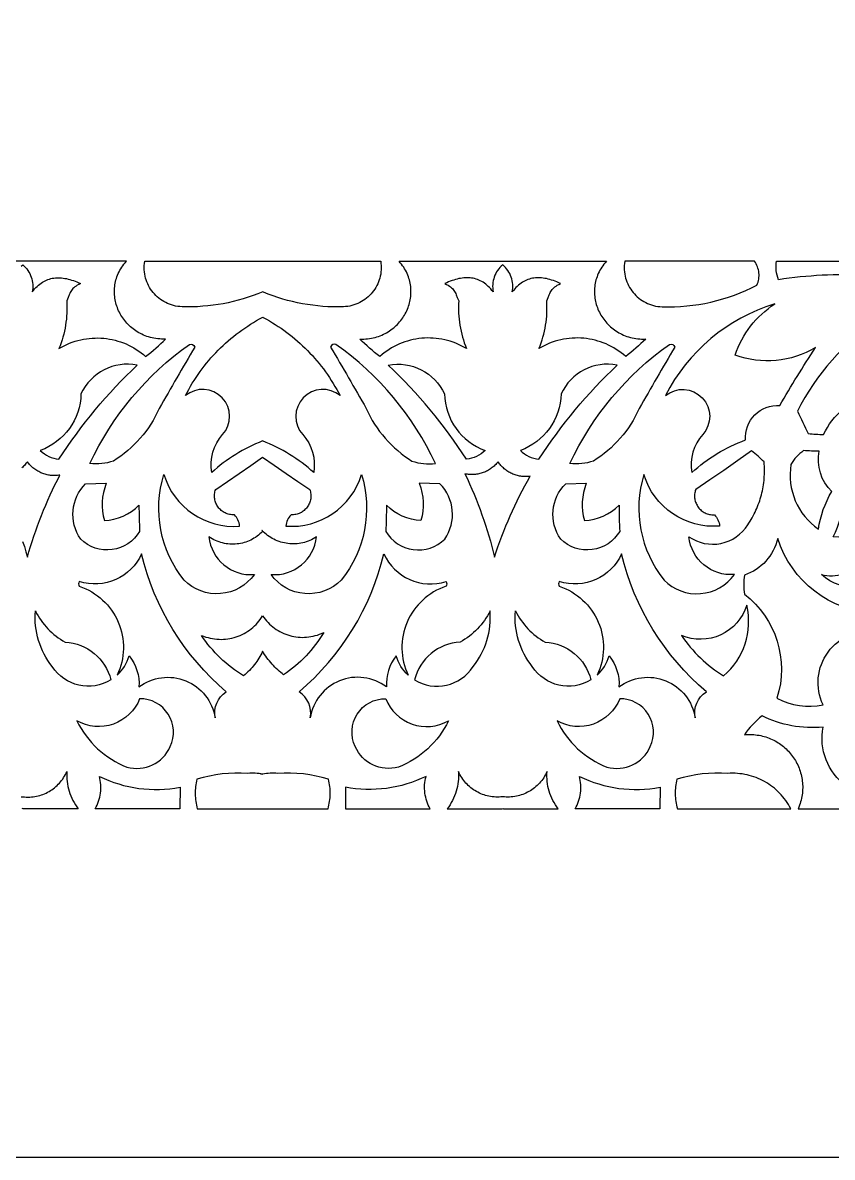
# Model space of a CAD drawing. Extents: x 3927 to 5087, y -513 to 1114.
# Drawn here: x 4459.2 to 4621.9, y -512.6 to -284.6 of the extents above; entities that cross this region are included whole.
import ezdxf

# ---------------------------------------------------------------- set-up
doc = ezdxf.new("R2010")
doc.units = 0
doc.layers.add('LAYER_1', color=18, linetype='CONTINUOUS')

msp = doc.modelspace()

# ---------------------------------------------------------------- linework, layer by layer
at = {"layer": 'LAYER_1'}
for points in [[(4747.65, -512.56), (5087.41, -172.81), (5087.41, 307.68), (4747.65, 647.44), (4267.16, 647.44), (3927.41, 307.68), (3927.41, -172.81), (4267.16, -512.56)], [(4507.61, -332.56), (4531.12, -332.56), (4531.18, -332.99), (4531.21, -333.42), (4531.22, -333.85), (4531.21, -334.28), (4531.18, -334.7), (4531.12, -335.12), (4531.04, -335.52), (4530.94, -335.93), (4530.82, -336.32), (4530.68, -336.71), (4530.52, -337.08), (4530.34, -337.45), (4530.14, -337.81), (4529.93, -338.16), (4529.69, -338.49), (4529.44, -338.81), (4529.18, -339.12), (4528.9, -339.42), (4528.6, -339.7), (4528.29, -339.96), (4527.96, -340.21), (4527.63, -340.44), (4527.27, -340.66), (4526.91, -340.86), (4526.53, -341.03), (4526.15, -341.19), (4525.75, -341.33), (4525.34, -341.45), (4524.93, -341.55), (4524.5, -341.62), (4524.06, -341.67), (4523.62, -341.7), (4522.59, -341.72), (4521.56, -341.71), (4520.53, -341.68), (4519.5, -341.62), (4518.48, -341.53), (4517.46, -341.41), (4516.44, -341.27), (4515.43, -341.09), (4514.43, -340.9), (4513.43, -340.67), (4512.43, -340.42), (4511.44, -340.14), (4510.46, -339.83), (4509.49, -339.5), (4508.53, -339.15), (4507.57, -338.76), (4507.42, -338.7), (4506.45, -339.09), (4505.48, -339.45), (4504.5, -339.79), (4503.51, -340.1), (4502.51, -340.39), (4501.51, -340.65), (4500.5, -340.88), (4499.49, -341.08), (4498.46, -341.25), (4497.44, -341.4), (4496.41, -341.52), (4495.38, -341.61), (4494.34, -341.68), (4493.3, -341.71), (4492.26, -341.72), (4491.22, -341.7), (4490.77, -341.67), (4490.34, -341.62), (4489.91, -341.55), (4489.49, -341.45), (4489.09, -341.33), (4488.69, -341.19), (4488.3, -341.03), (4487.93, -340.86), (4487.56, -340.66), (4487.21, -340.44), (4486.87, -340.21), (4486.55, -339.96), (4486.24, -339.7), (4485.94, -339.42), (4485.66, -339.12), (4485.39, -338.81), (4485.14, -338.49), (4484.91, -338.16), (4484.69, -337.81), (4484.5, -337.45), (4484.32, -337.08), (4484.16, -336.71), (4484.02, -336.32), (4483.9, -335.93), (4483.8, -335.52), (4483.72, -335.12), (4483.66, -334.7), (4483.62, -334.28), (4483.61, -333.85), (4483.62, -333.42), (4483.66, -332.99), (4483.72, -332.56), (4507.42, -332.56)], [(4555.64, -332.56), (4576.46, -332.56), (4576.21, -332.85), (4575.97, -333.15), (4575.75, -333.45), (4575.54, -333.75), (4575.34, -334.06), (4575.16, -334.38), (4574.99, -334.7), (4574.84, -335.02), (4574.7, -335.34), (4574.58, -335.66), (4574.47, -335.99), (4574.37, -336.32), (4574.29, -336.65), (4574.22, -336.98), (4574.16, -337.31), (4574.12, -337.65), (4574.09, -337.98), (4574.07, -338.31), (4574.06, -338.65), (4574.07, -338.98), (4574.09, -339.31), (4574.12, -339.64), (4574.16, -339.97), (4574.21, -340.29), (4574.28, -340.62), (4574.36, -340.94), (4574.44, -341.25), (4574.54, -341.57), (4574.65, -341.88), (4574.78, -342.19), (4574.91, -342.49), (4575.05, -342.79), (4575.21, -343.09), (4575.37, -343.38), (4575.54, -343.66), (4575.73, -343.94), (4575.92, -344.21), (4576.13, -344.48), (4576.34, -344.74), (4576.56, -344.99), (4576.79, -345.24), (4577.03, -345.47), (4577.29, -345.7), (4577.54, -345.93), (4577.81, -346.14), (4578.09, -346.35), (4578.37, -346.54), (4578.67, -346.73), (4578.97, -346.91), (4579.28, -347.07), (4579.59, -347.23), (4579.92, -347.38), (4580.25, -347.51), (4580.59, -347.64), (4580.94, -347.75), (4581.29, -347.85), (4581.65, -347.94), (4582.02, -348.01), (4582.39, -348.08), (4582.77, -348.13), (4583.16, -348.16), (4583.55, -348.19), (4583.95, -348.2), (4584.36, -348.19), (4583.87, -348.65), (4583.39, -349.1), (4582.89, -349.55), (4582.39, -349.99), (4581.89, -350.43), (4581.38, -350.86), (4580.86, -351.28), (4580.34, -351.7), (4579.89, -351.31), (4579.42, -350.94), (4578.95, -350.59), (4578.46, -350.26), (4577.96, -349.96), (4577.44, -349.67), (4576.92, -349.41), (4576.39, -349.17), (4575.85, -348.95), (4575.31, -348.75), (4574.76, -348.58), (4574.2, -348.42), (4573.63, -348.29), (4573.06, -348.18), (4572.49, -348.1), (4571.92, -348.03), (4571.34, -347.99), (4570.76, -347.97), (4570.18, -347.98), (4569.6, -348), (4569.02, -348.05), (4568.44, -348.12), (4567.86, -348.22), (4567.29, -348.33), (4566.72, -348.47), (4566.16, -348.64), (4565.6, -348.82), (4565.05, -349.03), (4564.5, -349.27), (4563.96, -349.52), (4563.44, -349.8), (4562.91, -350.11), (4563.14, -349.53), (4563.35, -348.95), (4563.54, -348.37), (4563.72, -347.78), (4563.88, -347.19), (4564.02, -346.6), (4564.14, -346), (4564.25, -345.4), (4564.34, -344.8), (4564.41, -344.19), (4564.47, -343.59), (4564.5, -342.98), (4564.52, -342.37), (4564.53, -341.76), (4564.51, -341.14), (4564.48, -340.53), (4564.75, -339.87), (4564.98, -339.31), (4565.09, -339.06), (4565.2, -338.83), (4565.31, -338.62), (4565.44, -338.42), (4565.58, -338.23), (4565.74, -338.05), (4565.91, -337.88), (4566.11, -337.71), (4566.35, -337.55), (4566.61, -337.38), (4566.91, -337.21), (4567.25, -337.04), (4566.89, -336.87), (4566.53, -336.71), (4566.17, -336.57), (4565.82, -336.44), (4565.47, -336.33), (4565.12, -336.22), (4564.78, -336.13), (4564.45, -336.05), (4564.11, -335.99), (4563.78, -335.93), (4563.46, -335.9), (4563.14, -335.87), (4562.82, -335.87), (4562.51, -335.87), (4562.2, -335.89), (4561.89, -335.93), (4561.59, -335.98), (4561.29, -336.05), (4561, -336.13), (4560.71, -336.23), (4560.42, -336.34), (4560.14, -336.47), (4559.86, -336.62), (4559.59, -336.78), (4559.32, -336.96), (4559.06, -337.16), (4558.8, -337.38), (4558.54, -337.61), (4558.29, -337.86), (4558.04, -338.13), (4557.79, -338.42), (4557.55, -338.73), (4557.62, -338.34), (4557.65, -337.96), (4557.66, -337.58), (4557.65, -337.2), (4557.61, -336.83), (4557.54, -336.46), (4557.45, -336.09), (4557.34, -335.74), (4557.2, -335.39), (4557.04, -335.05), (4556.86, -334.72), (4556.66, -334.4), (4556.43, -334.09), (4556.19, -333.8), (4555.92, -333.52), (4555.64, -333.25), (4555.35, -333.52), (4555.09, -333.8), (4554.84, -334.09), (4554.62, -334.4), (4554.41, -334.71), (4554.23, -335.04), (4554.07, -335.38), (4553.93, -335.73), (4553.82, -336.09), (4553.73, -336.45), (4553.67, -336.82), (4553.62, -337.2), (4553.61, -337.58), (4553.62, -337.96), (4553.66, -338.34), (4553.72, -338.73), (4553.48, -338.42), (4553.23, -338.13), (4552.99, -337.86), (4552.73, -337.61), (4552.48, -337.38), (4552.22, -337.16), (4551.95, -336.96), (4551.68, -336.78), (4551.41, -336.62), (4551.13, -336.47), (4550.85, -336.34), (4550.57, -336.23), (4550.28, -336.13), (4549.98, -336.05), (4549.68, -335.98), (4549.38, -335.93), (4549.08, -335.89), (4548.77, -335.87), (4548.45, -335.87), (4548.14, -335.87), (4547.82, -335.9), (4547.49, -335.93), (4547.16, -335.99), (4546.83, -336.05), (4546.49, -336.13), (4546.15, -336.22), (4545.81, -336.33), (4545.46, -336.44), (4545.1, -336.57), (4544.75, -336.71), (4544.39, -336.87), (4544.02, -337.04), (4544.36, -337.21), (4544.66, -337.38), (4544.93, -337.55), (4545.16, -337.71), (4545.36, -337.88), (4545.54, -338.05), (4545.69, -338.23), (4545.83, -338.42), (4545.96, -338.62), (4546.08, -338.83), (4546.19, -339.06), (4546.3, -339.31), (4546.52, -339.87), (4546.8, -340.53), (4546.76, -341.14), (4546.75, -341.76), (4546.75, -342.37), (4546.77, -342.98), (4546.81, -343.59), (4546.86, -344.19), (4546.93, -344.8), (4547.02, -345.4), (4547.13, -346), (4547.26, -346.6), (4547.4, -347.19), (4547.56, -347.78), (4547.73, -348.37), (4547.92, -348.95), (4548.13, -349.53), (4548.36, -350.11), (4547.84, -349.8), (4547.31, -349.52), (4546.77, -349.27), (4546.23, -349.03), (4545.67, -348.82), (4545.11, -348.64), (4544.55, -348.47), (4543.98, -348.33), (4543.41, -348.22), (4542.83, -348.12), (4542.26, -348.05), (4541.68, -348), (4541.1, -347.98), (4540.52, -347.97), (4539.94, -347.99), (4539.36, -348.03), (4538.78, -348.1), (4538.21, -348.18), (4537.64, -348.29), (4537.08, -348.42), (4536.52, -348.58), (4535.96, -348.75), (4535.42, -348.95), (4534.88, -349.17), (4534.35, -349.41), (4533.83, -349.67), (4533.32, -349.96), (4532.82, -350.26), (4532.33, -350.59), (4531.85, -350.94), (4531.39, -351.31), (4530.94, -351.7), (4530.42, -351.28), (4529.9, -350.86), (4529.39, -350.43), (4528.88, -349.99), (4528.38, -349.55), (4527.89, -349.1), (4527.4, -348.65), (4526.92, -348.19), (4527.32, -348.2), (4527.72, -348.19), (4528.11, -348.16), (4528.5, -348.13), (4528.88, -348.08), (4529.26, -348.01), (4529.62, -347.94), (4529.98, -347.85), (4530.34, -347.75), (4530.68, -347.64), (4531.02, -347.51), (4531.36, -347.38), (4531.68, -347.23), (4532, -347.07), (4532.31, -346.91), (4532.61, -346.73), (4532.9, -346.54), (4533.19, -346.35), (4533.46, -346.14), (4533.73, -345.93), (4533.99, -345.7), (4534.24, -345.47), (4534.48, -345.24), (4534.71, -344.99), (4534.93, -344.74), (4535.15, -344.48), (4535.35, -344.21), (4535.55, -343.94), (4535.73, -343.66), (4535.9, -343.38), (4536.07, -343.09), (4536.22, -342.79), (4536.36, -342.49), (4536.5, -342.19), (4536.62, -341.88), (4536.73, -341.57), (4536.83, -341.25), (4536.92, -340.94), (4537, -340.62), (4537.06, -340.29), (4537.12, -339.97), (4537.16, -339.64), (4537.19, -339.31), (4537.21, -338.98), (4537.21, -338.65), (4537.21, -338.31), (4537.19, -337.98), (4537.16, -337.65), (4537.11, -337.31), (4537.05, -336.98), (4536.98, -336.65), (4536.9, -336.32), (4536.8, -335.99), (4536.69, -335.66), (4536.57, -335.34), (4536.43, -335.02), (4536.28, -334.7), (4536.11, -334.38), (4535.93, -334.06), (4535.74, -333.75), (4535.53, -333.45), (4535.3, -333.15), (4535.06, -332.85), (4534.81, -332.56)], [(4554.7, -372.84), (4554.55, -373.02), (4554.39, -373.2), (4554.23, -373.37), (4554.07, -373.54), (4553.9, -373.7), (4553.72, -373.86), (4553.54, -374), (4553.35, -374.14), (4553.16, -374.28), (4552.97, -374.4), (4552.77, -374.52), (4552.57, -374.63), (4552.37, -374.74), (4552.16, -374.84), (4551.95, -374.93), (4551.73, -375.01), (4551.52, -375.09), (4551.3, -375.15), (4551.07, -375.21), (4550.85, -375.27), (4550.62, -375.31), (4550.39, -375.35), (4550.17, -375.38), (4549.93, -375.4), (4549.7, -375.41), (4549.47, -375.42), (4549.24, -375.41), (4549, -375.4), (4548.77, -375.38), (4548.53, -375.36), (4548.3, -375.32), (4548.06, -375.27), (4548.54, -376.28), (4548.99, -377.29), (4549.44, -378.31), (4549.87, -379.34), (4550.29, -380.37), (4550.69, -381.4), (4551.09, -382.44), (4551.46, -383.49), (4551.83, -384.54), (4552.18, -385.59), (4552.51, -386.65), (4552.84, -387.71), (4553.15, -388.78), (4553.44, -389.85), (4553.72, -390.93), (4553.99, -392.01), (4554.33, -390.95), (4554.69, -389.9), (4555.07, -388.85), (4555.45, -387.81), (4555.85, -386.77), (4556.27, -385.74), (4556.7, -384.72), (4557.14, -383.7), (4557.59, -382.68), (4558.06, -381.67), (4558.54, -380.67), (4559.03, -379.68), (4559.54, -378.69), (4560.06, -377.7), (4560.59, -376.73), (4561.13, -375.76), (4560.9, -375.78), (4560.66, -375.8), (4560.42, -375.81), (4560.19, -375.82), (4559.95, -375.81), (4559.72, -375.8), (4559.49, -375.77), (4559.26, -375.74), (4559.03, -375.71), (4558.8, -375.66), (4558.58, -375.61), (4558.36, -375.54), (4558.14, -375.48), (4557.92, -375.4), (4557.7, -375.31), (4557.49, -375.22), (4557.29, -375.12), (4557.08, -375.02), (4556.88, -374.91), (4556.68, -374.79), (4556.49, -374.66), (4556.3, -374.53), (4556.12, -374.39), (4555.94, -374.24), (4555.77, -374.08), (4555.6, -373.92), (4555.43, -373.76), (4555.27, -373.59), (4555.12, -373.41), (4554.97, -373.22), (4554.83, -373.03)], [(4555.63, -442.5), (4555.78, -442.54), (4555.96, -442.55), (4566.8, -442.55), (4566.5, -442.15), (4566.22, -441.73), (4565.96, -441.3), (4565.72, -440.86), (4565.5, -440.41), (4565.31, -439.95), (4565.13, -439.49), (4564.98, -439.01), (4564.85, -438.53), (4564.73, -438.05), (4564.65, -437.56), (4564.58, -437.06), (4564.54, -436.57), (4564.51, -436.06), (4564.52, -435.56), (4564.54, -435.06), (4564.39, -435.38), (4564.23, -435.69), (4564.05, -436), (4563.87, -436.3), (4563.67, -436.58), (4563.47, -436.86), (4563.25, -437.13), (4563.02, -437.39), (4562.79, -437.64), (4562.54, -437.88), (4562.29, -438.1), (4562.03, -438.32), (4561.76, -438.53), (4561.48, -438.72), (4561.2, -438.91), (4560.91, -439.08), (4560.61, -439.24), (4560.31, -439.39), (4560, -439.53), (4559.68, -439.66), (4559.36, -439.77), (4559.04, -439.87), (4558.71, -439.96), (4558.38, -440.03), (4558.04, -440.1), (4557.7, -440.15), (4557.36, -440.18), (4557.02, -440.2), (4556.67, -440.21), (4556.32, -440.21), (4555.97, -440.18), (4555.62, -440.15), (4555.27, -440.18), (4554.92, -440.2), (4554.57, -440.21), (4554.23, -440.2), (4553.89, -440.18), (4553.54, -440.14), (4553.21, -440.09), (4552.87, -440.03), (4552.54, -439.95), (4552.21, -439.86), (4551.89, -439.76), (4551.57, -439.65), (4551.26, -439.52), (4550.95, -439.38), (4550.65, -439.23), (4550.35, -439.07), (4550.06, -438.9), (4549.78, -438.72), (4549.5, -438.52), (4549.23, -438.31), (4548.97, -438.1), (4548.72, -437.87), (4548.48, -437.63), (4548.24, -437.38), (4548.02, -437.13), (4547.8, -436.86), (4547.6, -436.58), (4547.4, -436.29), (4547.22, -436), (4547.04, -435.69), (4546.88, -435.38), (4546.73, -435.06), (4546.76, -435.56), (4546.76, -436.06), (4546.74, -436.57), (4546.69, -437.06), (4546.63, -437.56), (4546.54, -438.05), (4546.43, -438.53), (4546.3, -439.01), (4546.14, -439.49), (4545.97, -439.95), (4545.77, -440.41), (4545.55, -440.86), (4545.31, -441.3), (4545.05, -441.73), (4544.78, -442.15), (4544.48, -442.55), (4555.32, -442.55), (4555.5, -442.54)]]:
    msp.add_lwpolyline(points, close=True, dxfattribs=at)
for points in [[(4458.92, -333.52), (4459.2, -333.25), (4459.49, -333.52), (4459.75, -333.8), (4460, -334.09), (4460.22, -334.4), (4460.43, -334.72), (4460.61, -335.05), (4460.77, -335.39), (4460.9, -335.74), (4461.02, -336.09), (4461.11, -336.46), (4461.17, -336.83), (4461.21, -337.2), (4461.23, -337.58), (4461.22, -337.96), (4461.18, -338.34), (4461.12, -338.73), (4461.36, -338.42), (4461.6, -338.13), (4461.85, -337.86), (4462.1, -337.61), (4462.36, -337.38), (4462.62, -337.16), (4462.89, -336.96), (4463.15, -336.78), (4463.43, -336.62), (4463.7, -336.47), (4463.99, -336.34), (4464.27, -336.23), (4464.56, -336.13), (4464.85, -336.05), (4465.15, -335.98), (4465.45, -335.93), (4465.76, -335.89), (4466.07, -335.87), (4466.38, -335.87), (4466.7, -335.87), (4467.02, -335.9), (4467.35, -335.93), (4467.68, -335.99), (4468.01, -336.05), (4468.35, -336.13), (4468.69, -336.22), (4469.03, -336.33), (4469.38, -336.44), (4469.73, -336.57), (4470.09, -336.71), (4470.45, -336.87), (4470.81, -337.04), (4470.47, -337.21), (4470.17, -337.38), (4469.91, -337.55), (4469.68, -337.71), (4469.48, -337.88), (4469.3, -338.05), (4469.14, -338.23), (4469, -338.42), (4468.88, -338.62), (4468.76, -338.83), (4468.65, -339.06), (4468.54, -339.31), (4468.31, -339.87), (4468.04, -340.53), (4468.07, -341.14), (4468.09, -341.76), (4468.09, -342.37), (4468.07, -342.98), (4468.03, -343.59), (4467.97, -344.19), (4467.9, -344.8), (4467.81, -345.4), (4467.71, -346), (4467.58, -346.6), (4467.44, -347.19), (4467.28, -347.78), (4467.11, -348.37), (4466.91, -348.95), (4466.7, -349.53), (4466.48, -350.11), (4467, -349.8), (4467.53, -349.52), (4468.07, -349.27), (4468.61, -349.03), (4469.16, -348.82), (4469.72, -348.64), (4470.29, -348.47), (4470.86, -348.33), (4471.43, -348.22), (4472, -348.12), (4472.58, -348.05), (4473.16, -348), (4473.74, -347.98), (4474.32, -347.97), (4474.9, -347.99), (4475.48, -348.03), (4476.05, -348.1), (4476.63, -348.18), (4477.2, -348.29), (4477.76, -348.42), (4478.32, -348.58), (4478.87, -348.75), (4479.42, -348.95), (4479.96, -349.17), (4480.49, -349.41), (4481.01, -349.67), (4481.52, -349.96), (4482.02, -350.26), (4482.51, -350.59), (4482.99, -350.94), (4483.45, -351.31), (4483.9, -351.7), (4484.42, -351.28), (4484.94, -350.86), (4485.45, -350.43), (4485.96, -349.99), (4486.46, -349.55), (4486.95, -349.1), (4487.44, -348.65), (4487.92, -348.19), (4487.51, -348.2), (4487.11, -348.19), (4486.72, -348.16), (4486.33, -348.13), (4485.95, -348.08), (4485.58, -348.01), (4485.21, -347.94), (4484.85, -347.85), (4484.5, -347.75), (4484.15, -347.64), (4483.81, -347.51), (4483.48, -347.38), (4483.16, -347.23), (4482.84, -347.07), (4482.53, -346.91), (4482.23, -346.73), (4481.94, -346.54), (4481.65, -346.35), (4481.37, -346.14), (4481.11, -345.93), (4480.85, -345.7), (4480.6, -345.47), (4480.36, -345.24), (4480.12, -344.99), (4479.9, -344.74), (4479.69, -344.48), (4479.49, -344.21), (4479.29, -343.94), (4479.11, -343.66), (4478.93, -343.38), (4478.77, -343.09), (4478.62, -342.79), (4478.47, -342.49), (4478.34, -342.19), (4478.22, -341.88), (4478.11, -341.57), (4478.01, -341.25), (4477.92, -340.94), (4477.84, -340.62), (4477.78, -340.29), (4477.72, -339.97), (4477.68, -339.64), (4477.65, -339.31), (4477.63, -338.98), (4477.62, -338.65), (4477.63, -338.31), (4477.65, -337.98), (4477.68, -337.65), (4477.72, -337.31), (4477.78, -336.98), (4477.85, -336.65), (4477.94, -336.32), (4478.03, -335.99), (4478.14, -335.66), (4478.27, -335.34), (4478.41, -335.02), (4478.56, -334.7), (4478.72, -334.38), (4478.9, -334.06), (4479.1, -333.75), (4479.31, -333.45), (4479.53, -333.15), (4479.77, -332.85), (4480.03, -332.56), (4459.2, -332.56), (4438.37, -332.56)], [(4459.19, -388.83), (4459.53, -389.89), (4459.85, -390.95), (4460.15, -392.02), (4460.46, -390.95), (4460.78, -389.89), (4461.12, -388.83), (4461.46, -387.77), (4461.83, -386.72), (4462.2, -385.68), (4462.59, -384.63), (4462.99, -383.6), (4463.41, -382.57), (4463.84, -381.54), (4464.28, -380.52), (4464.74, -379.51), (4465.21, -378.5), (4465.69, -377.5), (4466.18, -376.51), (4466.69, -375.52), (4466.46, -375.55), (4466.22, -375.58), (4465.99, -375.6), (4465.75, -375.61), (4465.52, -375.62), (4465.28, -375.61), (4465.05, -375.6), (4464.82, -375.57), (4464.59, -375.55), (4464.36, -375.51), (4464.13, -375.46), (4463.91, -375.41), (4463.69, -375.35), (4463.47, -375.28), (4463.25, -375.2), (4463.04, -375.12), (4462.82, -375.03), (4462.62, -374.93), (4462.41, -374.82), (4462.21, -374.71), (4462.01, -374.59), (4461.82, -374.47), (4461.63, -374.33), (4461.45, -374.19), (4461.27, -374.05), (4461.09, -373.89), (4460.92, -373.73), (4460.76, -373.57), (4460.6, -373.39), (4460.44, -373.21), (4460.3, -373.03), (4460.15, -372.84), (4460.01, -373.03), (4459.86, -373.21), (4459.71, -373.39), (4459.55, -373.57), (4459.39, -373.73), (4459.22, -373.89), (4459.04, -374.05)], [(4458.87, -440.18), (4459.22, -440.15), (4459.57, -440.18), (4459.92, -440.2), (4460.26, -440.21), (4460.61, -440.2), (4460.95, -440.18), (4461.29, -440.14), (4461.63, -440.09), (4461.97, -440.03), (4462.3, -439.95), (4462.62, -439.86), (4462.95, -439.76), (4463.27, -439.65), (4463.58, -439.52), (4463.89, -439.38), (4464.19, -439.23), (4464.49, -439.07), (4464.78, -438.9), (4465.06, -438.72), (4465.33, -438.52), (4465.6, -438.31), (4465.86, -438.1), (4466.12, -437.87), (4466.36, -437.63), (4466.59, -437.38), (4466.82, -437.13), (4467.03, -436.86), (4467.24, -436.58), (4467.43, -436.29), (4467.62, -436), (4467.79, -435.69), (4467.95, -435.38), (4468.1, -435.06), (4468.08, -435.56), (4468.08, -436.06), (4468.1, -436.57), (4468.14, -437.06), (4468.21, -437.56), (4468.3, -438.05), (4468.41, -438.53), (4468.54, -439.01), (4468.7, -439.49), (4468.87, -439.95), (4469.07, -440.41), (4469.29, -440.86), (4469.52, -441.3), (4469.78, -441.73), (4470.06, -442.15), (4470.36, -442.55), (4459.52, -442.55), (4459.34, -442.54), (4459.2, -442.5), (4459.06, -442.54)]]:
    msp.add_lwpolyline(points, dxfattribs=at)
for points in [[(4580.15, -332.56), (4580.1, -332.99), (4580.06, -333.42), (4580.05, -333.85), (4580.06, -334.28), (4580.1, -334.7), (4580.15, -335.12), (4580.23, -335.52), (4580.33, -335.93), (4580.45, -336.32), (4580.59, -336.71), (4580.75, -337.08), (4580.93, -337.45), (4581.13, -337.81), (4581.35, -338.16), (4581.58, -338.49), (4581.83, -338.81), (4582.1, -339.12), (4582.38, -339.42), (4582.67, -339.7), (4582.98, -339.96), (4583.31, -340.21), (4583.65, -340.44), (4584, -340.66), (4584.36, -340.86), (4584.74, -341.03), (4585.13, -341.19), (4585.52, -341.33), (4585.93, -341.45), (4586.35, -341.55), (4586.77, -341.62), (4587.21, -341.67), (4587.65, -341.7, 0.129946), (4606.71, -337.34), (4606.83, -337.04), (4606.93, -336.74), (4607.01, -336.44), (4607.07, -336.13), (4607.11, -335.81), (4607.13, -335.5), (4607.13, -335.19), (4607.1, -334.88), (4607.06, -334.57), (4607, -334.27), (4606.92, -333.97), (4606.83, -333.67), (4606.71, -333.38), (4606.57, -333.1), (4606.42, -332.82), (4606.24, -332.56)], [(4618.46, -349.91, -0.226899), (4602.33, -351.39, -0.168305), (4610.29, -341.14, 0.203895), (4588.32, -359.55, -0.930701), (4595.81, -367.38, 0.229894), (4593.61, -375.01, -0.097316), (4604.42, -368.46, -0.458333), (4611.31, -361.56, -0.01483)], [(4507.54, -343.86), (4508.15, -344.2), (4508.76, -344.54), (4509.36, -344.9), (4509.95, -345.27), (4510.54, -345.64), (4511.11, -346.03), (4511.68, -346.43), (4512.24, -346.84), (4512.8, -347.27), (4513.34, -347.7), (4513.88, -348.14), (4514.41, -348.59), (4514.93, -349.05), (4515.44, -349.52), (4515.94, -350.01), (4516.43, -350.5), (4516.91, -351), (4517.39, -351.51), (4517.85, -352.03), (4518.31, -352.55), (4518.75, -353.09), (4519.18, -353.64), (4519.61, -354.19), (4520.02, -354.75), (4520.43, -355.33), (4520.82, -355.91), (4521.2, -356.49), (4521.58, -357.09), (4521.94, -357.69), (4522.29, -358.31), (4522.63, -358.93), (4522.95, -359.55, 0.930701), (4515.46, -367.38, -0.229894), (4517.66, -375.01), (4517.1, -374.5), (4516.52, -374.01), (4515.93, -373.53), (4515.33, -373.07), (4514.72, -372.62), (4514.1, -372.18), (4513.46, -371.76), (4512.82, -371.36), (4512.17, -370.96), (4511.52, -370.59), (4510.85, -370.23), (4510.17, -369.88), (4509.49, -369.55), (4508.8, -369.24), (4508.11, -368.94), (4507.4, -368.66), (4506.7, -368.94), (4506, -369.24), (4505.31, -369.56), (4504.63, -369.89), (4503.96, -370.24), (4503.3, -370.6), (4502.64, -370.97), (4502, -371.36), (4501.36, -371.77), (4500.73, -372.19), (4500.11, -372.62), (4499.5, -373.07), (4498.9, -373.54), (4498.32, -374.01), (4497.74, -374.5), (4497.17, -375.01, -0.229894), (4499.37, -367.38, 0.930701), (4491.88, -359.55), (4492.21, -358.92), (4492.55, -358.3), (4492.91, -357.68), (4493.27, -357.08), (4493.64, -356.48), (4494.03, -355.88), (4494.43, -355.3), (4494.83, -354.73), (4495.25, -354.16), (4495.68, -353.6), (4496.12, -353.05), (4496.57, -352.51), (4497.02, -351.98), (4497.49, -351.46), (4497.97, -350.95), (4498.46, -350.45), (4498.95, -349.95), (4499.46, -349.47), (4499.97, -349), (4500.5, -348.53), (4501.03, -348.08), (4501.57, -347.64), (4502.12, -347.21), (4502.68, -346.78), (4503.24, -346.37), (4503.82, -345.97), (4504.4, -345.58), (4504.99, -345.2), (4505.58, -344.83), (4506.19, -344.48), (4506.8, -344.13), (4507.42, -343.8)], [(4631.17, -344.32, 0.131494), (4614.83, -362.7, -0.015613), (4617.01, -367.19, 0.014201), (4620.11, -367.36, -0.242101), (4629.75, -359.63), (4631.31, -352.83, -0.210762)], [(4477.42, -372.7, -0.115328), (4472.69, -373.19, -0.128981), (4492.71, -349.26, -0.4), (4493.77, -349.79, 0.004418), (4486.63, -362.14, -0.149279)], [(4537.41, -372.7, 0.115328), (4542.15, -373.19, 0.128981), (4522.13, -349.26, 0.4), (4521.07, -349.79, -0.004418), (4528.21, -362.14, 0.149279)], [(4573.86, -372.7, -0.115328), (4569.12, -373.19, -0.128981), (4589.14, -349.26, -0.4), (4590.21, -349.79, 0.004418), (4583.06, -362.14, -0.149279)], [(4482.21, -353.42, 0.343348), (4470.91, -359.21, -0.30826), (4462.74, -370.57, 0.170224), (4466.48, -372.34, -0.060362)], [(4532.63, -353.42, -0.343348), (4543.93, -359.21, 0.30826), (4552.1, -370.57, -0.170224), (4548.35, -372.34, 0.060362)], [(4578.65, -353.42, 0.343348), (4567.35, -359.21, -0.30826), (4559.18, -370.57, 0.170224), (4562.92, -372.34, -0.060362)], [(4622.04, -387.94, 0.081447), (4624.37, -379.74, 0.43557), (4630.22, -376.69, -0.585279), (4627.62, -368.37, -0.231059), (4635.08, -364.47, 0.528721), (4634.27, -378.07, -1), (4649.83, -378.04, 0.527165), (4635.74, -381.45, -0.846436), (4640.02, -397.51, 0.660776), (4631.03, -384.21, -1), (4619.67, -395.47, 0.639339), (4628.71, -384.79, -0.297019)], [(4594.41, -378.39), (4594.33, -378.63), (4594.27, -378.87), (4594.22, -379.11), (4594.19, -379.35), (4594.17, -379.59), (4594.17, -379.82), (4594.19, -380.06), (4594.22, -380.29), (4594.26, -380.51), (4594.31, -380.74), (4594.38, -380.95), (4594.47, -381.17), (4594.56, -381.37), (4594.67, -381.57), (4594.78, -381.77), (4594.91, -381.95), (4595.05, -382.13), (4595.2, -382.3), (4595.36, -382.46), (4595.53, -382.61), (4595.71, -382.76), (4595.89, -382.89), (4596.09, -383.01), (4596.29, -383.11), (4596.5, -383.21), (4596.72, -383.29), (4596.95, -383.36), (4597.18, -383.42), (4597.41, -383.46), (4597.66, -383.49), (4597.9, -383.5), (4598.16, -383.5, -0.182927), (4599.2, -385.76, -0.353746), (4584.01, -375.39, 0.250469), (4588.08, -396.59, 0.467604), (4602.18, -395.48, -0.410285), (4593.06, -387.9, 0.429437), (4604.88, -385.49), (4605.11, -385.14), (4605.34, -384.79), (4605.55, -384.43), (4605.76, -384.07), (4605.96, -383.7), (4606.15, -383.33), (4606.34, -382.96), (4606.51, -382.58), (4606.68, -382.21), (4606.84, -381.82), (4606.99, -381.44), (4607.13, -381.05), (4607.26, -380.66), (4607.39, -380.26), (4607.5, -379.87), (4607.61, -379.47), (4607.71, -379.07), (4607.8, -378.66), (4607.89, -378.26), (4607.96, -377.85), (4608.02, -377.44), (4608.08, -377.03), (4608.13, -376.62), (4608.17, -376.21), (4608.19, -375.79), (4608.22, -375.38), (4608.23, -374.96), (4608.23, -374.55), (4608.22, -374.13), (4608.21, -373.71), (4608.18, -373.3), (4608.15, -372.88, 0.029744), (4605.65, -370.64), (4602.86, -372.61), (4600.06, -374.56), (4597.24, -376.49)], [(4619.2, -370.7, -0.020178), (4616.09, -370.6, 0.115727), (4613.55, -373.39, 0.290286), (4619.06, -386.35, -0.093313), (4621.74, -378.82, -0.250344)], [(4507.41, -386.83), (4507.14, -387.09), (4506.87, -387.34), (4506.58, -387.58), (4506.29, -387.81), (4505.98, -388.02), (4505.67, -388.21), (4505.36, -388.39), (4505.03, -388.56), (4504.7, -388.71), (4504.37, -388.85), (4504.02, -388.97), (4503.68, -389.08), (4503.33, -389.17), (4502.97, -389.25), (4502.62, -389.31), (4502.26, -389.35), (4501.9, -389.38), (4501.53, -389.4), (4501.17, -389.4), (4500.81, -389.38), (4500.44, -389.35), (4500.08, -389.3), (4499.72, -389.23), (4499.36, -389.15), (4499.01, -389.05), (4498.65, -388.94), (4498.3, -388.81), (4497.95, -388.66), (4497.61, -388.49), (4497.28, -388.31), (4496.94, -388.11), (4496.62, -387.9, 0.410285), (4505.74, -395.48, -0.467604), (4491.64, -396.59, -0.250469), (4487.57, -375.39, 0.353746), (4502.77, -385.76, 0.182927), (4501.72, -383.5), (4501.47, -383.5), (4501.22, -383.49), (4500.98, -383.46), (4500.74, -383.42), (4500.51, -383.36), (4500.28, -383.29), (4500.07, -383.21), (4499.86, -383.11), (4499.65, -383.01), (4499.46, -382.89), (4499.27, -382.76), (4499.09, -382.61), (4498.92, -382.46), (4498.76, -382.3), (4498.61, -382.13), (4498.47, -381.95), (4498.35, -381.77), (4498.23, -381.57), (4498.12, -381.37), (4498.03, -381.17), (4497.95, -380.95), (4497.88, -380.74), (4497.82, -380.51), (4497.78, -380.29), (4497.75, -380.06), (4497.74, -379.82), (4497.74, -379.59), (4497.75, -379.35), (4497.78, -379.11), (4497.83, -378.87), (4497.89, -378.63), (4497.97, -378.39), (4500.35, -376.8), (4502.71, -375.19), (4505.06, -373.56), (4507.39, -371.91), (4507.39, -371.91), (4509.74, -373.55), (4512.11, -375.18), (4514.48, -376.8), (4516.86, -378.39), (4516.94, -378.63), (4517.01, -378.87), (4517.05, -379.11), (4517.08, -379.35), (4517.1, -379.59), (4517.1, -379.82), (4517.09, -380.06), (4517.06, -380.29), (4517.01, -380.51), (4516.96, -380.74), (4516.89, -380.95), (4516.81, -381.17), (4516.71, -381.37), (4516.61, -381.57), (4516.49, -381.77), (4516.36, -381.95), (4516.22, -382.13), (4516.07, -382.3), (4515.91, -382.46), (4515.74, -382.61), (4515.57, -382.76), (4515.38, -382.89), (4515.18, -383.01), (4514.98, -383.11), (4514.77, -383.21), (4514.55, -383.29), (4514.33, -383.36), (4514.1, -383.42), (4513.86, -383.46), (4513.62, -383.49), (4513.37, -383.5), (4513.12, -383.5, 0.182927), (4512.07, -385.76, 0.353746), (4527.26, -375.39, -0.250469), (4523.19, -396.59, -0.467604), (4509.1, -395.48, 0.410285), (4518.22, -387.9), (4517.89, -388.11), (4517.56, -388.31), (4517.22, -388.49), (4516.87, -388.65), (4516.52, -388.8), (4516.17, -388.92), (4515.81, -389.03), (4515.45, -389.13), (4515.08, -389.2), (4514.72, -389.26), (4514.35, -389.3), (4513.98, -389.33), (4513.61, -389.34), (4513.24, -389.33), (4512.87, -389.31), (4512.5, -389.27), (4512.13, -389.22), (4511.77, -389.15), (4511.41, -389.06), (4511.05, -388.96), (4510.7, -388.85), (4510.35, -388.72), (4510.01, -388.57), (4509.67, -388.41), (4509.34, -388.24), (4509.02, -388.06), (4508.71, -387.85), (4508.4, -387.64), (4508.11, -387.41), (4507.82, -387.17), (4507.54, -386.92), (4507.28, -386.65), (4507.27, -386.65)], [(4482.56, -381.57, 0.013484), (4482.7, -386.82, -0.488168), (4470.86, -388.38, -0.365052), (4471.85, -377.25), (4475.99, -377.17, 0.168582), (4475.62, -384.64, 0.182959)], [(4532.27, -381.57, -0.013484), (4532.14, -386.82, 0.488168), (4543.98, -388.38, 0.365052), (4542.98, -377.25), (4538.84, -377.17, -0.168582), (4539.22, -384.64, -0.182959)], [(4579, -381.57, 0.013484), (4579.14, -386.82, -0.488168), (4567.29, -388.38, -0.365052), (4568.29, -377.25), (4572.43, -377.17, 0.168582), (4572.06, -384.64, 0.182959)], [(4610.89, -388.23, -0.260176), (4604.21, -395.61, 0.071429), (4604.21, -399.42, -0.313845), (4610.74, -420.32, 0.172229), (4620, -421.67, -0.598525), (4630.81, -406.94, 0.018892), (4630.51, -403.29, -0.315589)], [(4480.59, -411.84, -0.190741), (4482.55, -418.07, -0.566428), (4497.86, -424.27, -0.30721), (4500.11, -419.03, -0.16029), (4483.09, -391.32, -0.380582), (4470.57, -396.9, 0.285714), (4470.57, -397.86, -0.451873), (4478.19, -415.69, 0.142336)], [(4534.25, -411.84, 0.190741), (4532.29, -418.07, 0.566428), (4516.97, -424.27, 0.30721), (4514.73, -419.03, 0.16029), (4531.75, -391.32, 0.380582), (4544.27, -396.9, -0.285714), (4544.27, -397.86, 0.451873), (4536.65, -415.69, -0.142336)], [(4577.02, -411.84, -0.190741), (4578.98, -418.07, -0.566428), (4594.3, -424.27, -0.30721), (4596.55, -419.03, -0.16029), (4579.53, -391.32, -0.380582), (4567, -396.9, 0.285714), (4567, -397.86, -0.451873), (4574.63, -415.69, 0.142336)], [(4476.92, -416.63, -0.409539), (4465.14, -413.98, -0.189822), (4461.74, -402.81, 0.146101), (4467.73, -409.08, -0.329208)], [(4537.92, -416.63, 0.409539), (4549.69, -413.98, 0.189822), (4553.1, -402.81, -0.146101), (4547.11, -409.08, 0.329208)], [(4573.36, -416.63, -0.409539), (4561.58, -413.98, -0.189822), (4558.18, -402.81, 0.146101), (4564.17, -409.08, -0.329208)], [(4604.65, -401.67, -0.445111), (4591.56, -407.72, 0.110537), (4600.02, -415.83, 0.284998)], [(4507.41, -403.76), (4507.66, -404.13), (4507.93, -404.48), (4508.21, -404.81), (4508.5, -405.14), (4508.81, -405.44), (4509.13, -405.73), (4509.46, -406.01), (4509.8, -406.27), (4510.15, -406.51), (4510.51, -406.74), (4510.88, -406.95), (4511.26, -407.15), (4511.64, -407.32), (4512.04, -407.48), (4512.44, -407.63), (4512.84, -407.75), (4513.26, -407.86), (4513.67, -407.95), (4514.09, -408.01), (4514.52, -408.07), (4514.95, -408.1), (4515.38, -408.11), (4515.81, -408.1), (4516.24, -408.08), (4516.68, -408.03), (4517.11, -407.96), (4517.54, -407.88), (4517.98, -407.77), (4518.41, -407.64), (4518.84, -407.49), (4519.26, -407.32), (4519.68, -407.12, -0.110537), (4511.62, -415.63), (4511.33, -415.4), (4511.03, -415.16), (4510.74, -414.9), (4510.44, -414.63), (4510.15, -414.36), (4509.86, -414.07), (4509.58, -413.78), (4509.3, -413.47), (4509.03, -413.17), (4508.77, -412.85), (4508.52, -412.54), (4508.27, -412.22), (4508.04, -411.89), (4507.81, -411.57), (4507.6, -411.24), (4507.41, -410.91), (4507.24, -411.26), (4507.06, -411.6), (4506.87, -411.94), (4506.67, -412.28), (4506.46, -412.61), (4506.25, -412.93), (4506.02, -413.25), (4505.78, -413.56), (4505.53, -413.87), (4505.28, -414.17), (4505.01, -414.46), (4504.74, -414.75), (4504.46, -415.03), (4504.18, -415.3), (4503.88, -415.57), (4503.58, -415.83, -0.110537), (4495.12, -407.72), (4495.55, -407.89), (4495.99, -408.04), (4496.43, -408.17), (4496.87, -408.28), (4497.31, -408.37), (4497.75, -408.43), (4498.19, -408.48), (4498.64, -408.5), (4499.08, -408.51), (4499.52, -408.5), (4499.95, -408.46), (4500.39, -408.41), (4500.82, -408.34), (4501.24, -408.25), (4501.66, -408.14), (4502.08, -408.01), (4502.49, -407.87), (4502.89, -407.71), (4503.28, -407.53), (4503.67, -407.33), (4504.04, -407.12), (4504.41, -406.89), (4504.77, -406.65), (4505.11, -406.39), (4505.45, -406.11), (4505.77, -405.82), (4506.08, -405.51), (4506.37, -405.19), (4506.65, -404.85), (4506.92, -404.5), (4507.17, -404.14)], [(4488.83, -430.04, 0.555806), (4482.7, -420.44, -0.456437), (4470.11, -424.87, 0.190546), (4480.15, -434.17, 0.376379)], [(4526.01, -430.04, -0.555806), (4532.13, -420.44, 0.456437), (4544.72, -424.87, -0.190546), (4534.69, -434.17, -0.376379)], [(4585.27, -430.04, 0.555806), (4579.14, -420.44, -0.456437), (4566.55, -424.87, 0.190546), (4576.58, -434.17, 0.376379)], [(4473.76, -442.55), (4473.96, -442.18), (4474.15, -441.8), (4474.31, -441.41), (4474.45, -441.01), (4474.58, -440.61), (4474.68, -440.2), (4474.76, -439.79), (4474.83, -439.38), (4474.87, -438.96), (4474.9, -438.55), (4474.9, -438.13), (4474.88, -437.71), (4474.84, -437.29), (4474.79, -436.87), (4474.71, -436.45), (4474.61, -436.04, 0.163331), (4490.81, -438.21), (4490.78, -442.55)], [(4507.42, -435.57), (4507.05, -435.52), (4506.68, -435.48), (4506.3, -435.45), (4505.93, -435.42), (4505.55, -435.41), (4505.18, -435.41), (4504.8, -435.42), (4504.42, -435.45, 0.092198), (4494.19, -436.61), (4494.11, -436.97), (4494.04, -437.34), (4493.98, -437.72), (4493.93, -438.09), (4493.89, -438.46), (4493.87, -438.84), (4493.86, -439.21), (4493.86, -439.59), (4493.87, -439.96), (4493.89, -440.33), (4493.93, -440.71), (4493.97, -441.08), (4494.03, -441.45), (4494.1, -441.82), (4494.19, -442.19), (4494.28, -442.55), (4507.42, -442.55), (4520.56, -442.55), (4520.65, -442.19), (4520.73, -441.82), (4520.8, -441.45), (4520.86, -441.08), (4520.91, -440.71), (4520.94, -440.33), (4520.97, -439.96), (4520.98, -439.59), (4520.98, -439.21), (4520.97, -438.84), (4520.94, -438.46), (4520.91, -438.09), (4520.86, -437.72), (4520.8, -437.34), (4520.73, -436.97), (4520.64, -436.61, 0.092198), (4510.42, -435.45), (4510.04, -435.42), (4509.66, -435.41), (4509.28, -435.41), (4508.91, -435.42), (4508.53, -435.45), (4508.16, -435.48), (4507.79, -435.52), (4507.42, -435.57), (4506.97, -435.51)], [(4541.07, -442.55), (4540.87, -442.18), (4540.69, -441.8), (4540.53, -441.41), (4540.38, -441.01), (4540.26, -440.61), (4540.16, -440.2), (4540.07, -439.79), (4540.01, -439.38), (4539.97, -438.96), (4539.94, -438.55), (4539.94, -438.13), (4539.95, -437.71), (4539.99, -437.29), (4540.05, -436.87), (4540.13, -436.45), (4540.23, -436.04, -0.163331), (4524.02, -438.21), (4524.06, -442.55)], [(4570.2, -442.55), (4570.4, -442.18), (4570.58, -441.8), (4570.75, -441.41), (4570.89, -441.01), (4571.01, -440.61), (4571.12, -440.2), (4571.2, -439.79), (4571.26, -439.38), (4571.31, -438.96), (4571.33, -438.55), (4571.34, -438.13), (4571.32, -437.71), (4571.28, -437.29), (4571.22, -436.87), (4571.15, -436.45), (4571.05, -436.04, 0.163331), (4587.25, -438.21), (4587.21, -442.55)], [(4590.72, -442.55), (4613.52, -442.55), (4613.28, -442.12), (4613.04, -441.7), (4612.77, -441.29), (4612.5, -440.89), (4612.21, -440.5), (4611.9, -440.13), (4611.59, -439.76), (4611.26, -439.41), (4610.92, -439.08), (4610.57, -438.75), (4610.21, -438.44), (4609.84, -438.15), (4609.46, -437.86), (4609.07, -437.6), (4608.67, -437.34), (4608.26, -437.1), (4607.84, -436.88), (4607.41, -436.67), (4606.98, -436.47), (4606.54, -436.29), (4606.09, -436.13), (4605.64, -435.98), (4605.18, -435.85), (4604.72, -435.74), (4604.25, -435.64), (4603.77, -435.56), (4603.3, -435.5), (4602.81, -435.45), (4602.33, -435.42), (4601.84, -435.41), (4601.35, -435.42), (4600.86, -435.45, 0.092198), (4590.63, -436.61), (4590.55, -436.97), (4590.47, -437.34), (4590.42, -437.72), (4590.37, -438.09), (4590.33, -438.46), (4590.31, -438.84), (4590.3, -439.21), (4590.3, -439.59), (4590.31, -439.96), (4590.33, -440.33), (4590.36, -440.71), (4590.41, -441.08), (4590.47, -441.45), (4590.54, -441.82), (4590.62, -442.19)]]:
    msp.add_lwpolyline(points, format="xyb", close=True, dxfattribs=at)
for points in [[(4628.62, -335.39, 0.051611), (4611.03, -336.28), (4610.88, -335.83), (4610.76, -335.37), (4610.67, -334.91), (4610.6, -334.44), (4610.57, -333.97), (4610.56, -333.5), (4610.59, -333.03), (4610.64, -332.56), (4673.09, -332.56)], [(4637.29, -438.89, -0.629529), (4620, -426.13, -0.138658), (4607.73, -423.89, 0.080822), (4604.19, -427.7), (4604.57, -427.66), (4604.95, -427.64), (4605.32, -427.64), (4605.69, -427.64), (4606.06, -427.66), (4606.42, -427.69), (4606.78, -427.73), (4607.13, -427.79), (4607.48, -427.85), (4607.82, -427.93), (4608.16, -428.02), (4608.49, -428.12), (4608.82, -428.23), (4609.15, -428.35), (4609.46, -428.48), (4609.78, -428.62), (4610.08, -428.77), (4610.38, -428.93), (4610.68, -429.09), (4610.97, -429.27), (4611.25, -429.46), (4611.53, -429.65), (4611.79, -429.86), (4612.06, -430.07), (4612.31, -430.29), (4612.56, -430.51), (4612.8, -430.75), (4613.03, -430.99), (4613.25, -431.24), (4613.47, -431.49), (4613.68, -431.76), (4613.88, -432.02), (4614.07, -432.3), (4614.25, -432.58), (4614.43, -432.86), (4614.59, -433.15), (4614.75, -433.45), (4614.9, -433.75), (4615.04, -434.06), (4615.17, -434.37), (4615.28, -434.68), (4615.39, -435), (4615.49, -435.32), (4615.58, -435.65), (4615.66, -435.98), (4615.73, -436.31), (4615.78, -436.64), (4615.83, -436.98), (4615.87, -437.32), (4615.89, -437.66), (4615.9, -438.01), (4615.91, -438.35), (4615.89, -438.7), (4615.87, -439.05), (4615.84, -439.4), (4615.79, -439.75), (4615.73, -440.1), (4615.66, -440.45), (4615.58, -440.8), (4615.48, -441.15), (4615.37, -441.5), (4615.25, -441.85), (4615.12, -442.2), (4614.97, -442.55), (4653.25, -442.55)]]:
    msp.add_lwpolyline(points, format="xyb", dxfattribs=at)

doc.saveas('drawing.dxf')
